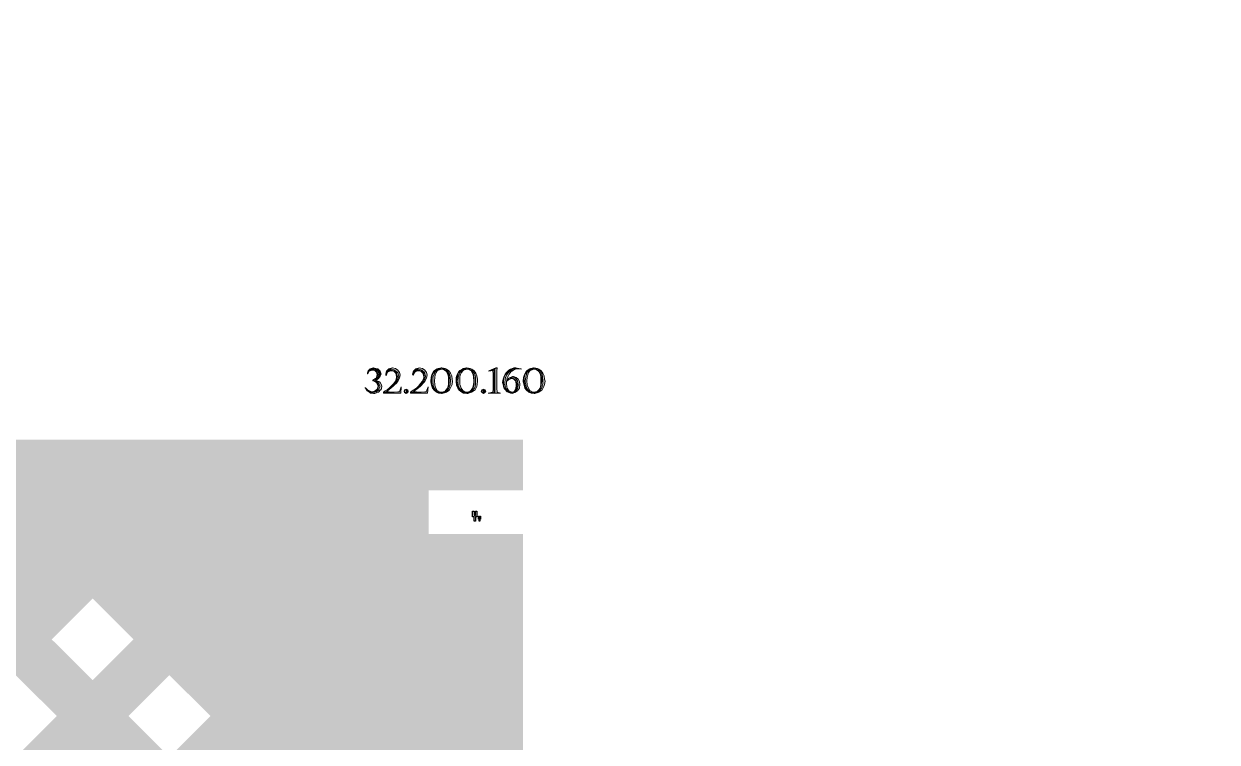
# Model space of a CAD drawing. Header units: inches. Extents: x -55000 to 163233, y -55008 to 54992.
# Drawn here: x 14372 to 17667, y -2886 to -901 of the extents above; entities that cross this region are included whole.
import ezdxf

# ---------------------------------------------------------------- set-up
doc = ezdxf.new("R2010")
doc.units = ezdxf.units.IN
doc.header["$MEASUREMENT"] = 0
doc.linetypes.add('ACAD_ISO07W100', pattern=[3, 0, -3])
doc.layers.get('0').update_dxf_attribs({"color": 20, "linetype": 'ACAD_ISO07W100'})
doc.layers.add('L10D0 Abs', color=4, linetype='Continuous')

# ---------------------------------------------------------------- blocks, each defined once
blk = doc.blocks.new('TUNE')
at = {"layer": 'L10D0 Abs'}
for points in [[(-10, 0), (-10, 12), (-14, 12), (-14, 28), (-10, 28), (-10, 16), (-6, 16), (-6, 28), (-2, 28), (-2, 12), (-6, 12), (-6, 0)], [(4, 0), (4, 6), (2, 6), (2, 14), (4, 14), (4, 8), (6, 8), (6, 14), (8, 14), (8, 6), (6, 6), (6, 0)]]:
    blk.add_lwpolyline(points, close=True, dxfattribs=at)

msp = doc.modelspace()

# ---------------------------------------------------------------- hatches: boundary and pattern name
at = {"layer": 'L10D0 Abs', "transparency": 33554483}
h = msp.add_hatch(color=256, dxfattribs=at)
h.dxf.hatch_style = 1
h.paths.add_polyline_path([(15328.72714, -1853.92962), (15323.05321, -1859.60355), (15320.78364, -1865.27748), (15320.78364, -1867.54705), (15321.91842, -1867.54705), (15325.32278, -1860.73834), (15324.188, -1860.73834), (15324.188, -1859.60355), (15329.86192, -1856.19919), (15336.67064, -1853.92962)])
h = msp.add_hatch(color=256, dxfattribs=at)
h.dxf.hatch_style = 1
h.paths.add_polyline_path([(15332.1315, -1856.19919), (15324.188, -1860.73834), (15325.32278, -1860.73834), (15330.99671, -1858.46877), (15336.67064, -1857.33398)], flags=17)
h = msp.add_hatch(color=256, dxfattribs=at)
h.dxf.hatch_style = 1
h.paths.add_polyline_path([(15336.67064, -1856.19919), (15332.1315, -1856.19919), (15336.67064, -1857.33398), (15341.20978, -1858.46877), (15345.74892, -1863.00791), (15348.0185, -1869.81662), (15348.0185, -1870.95141), (15344.61414, -1880.02969), (15343.47935, -1881.16448), (15335.53585, -1885.70362), (15341.20978, -1886.83841), (15348.0185, -1889.10798), (15352.55764, -1894.78191), (15354.82721, -1901.59062), (15354.82721, -1902.72541), (15352.55764, -1910.66891), (15352.55764, -1911.80369), (15345.74892, -1917.47762), (15336.67064, -1919.74719), (15327.59235, -1919.74719), (15328.72714, -1920.88198), (15337.80542, -1922.01677), (15341.20978, -1922.01677), (15350.28807, -1918.61241), (15351.42285, -1918.61241), (15357.09678, -1911.80369), (15358.23157, -1911.80369), (15360.50114, -1902.72541), (15359.36635, -1898.18627), (15355.962, -1891.37755), (15352.55764, -1889.10798), (15343.47935, -1885.70362), (15344.61414, -1885.70362), (15341.20978, -1884.56884), (15348.0185, -1877.76012), (15349.15328, -1869.81662), (15348.0185, -1861.87312), (15342.34457, -1857.33398)])
h = msp.add_hatch(color=256, dxfattribs=at)
h.dxf.hatch_style = 1
h.paths.add_polyline_path([(15337.80542, -1851.66005), (15336.67064, -1851.66005), (15328.72714, -1853.92962), (15336.67064, -1853.92962), (15344.61414, -1856.19919), (15351.42285, -1861.87312), (15352.55764, -1869.81662), (15352.55764, -1870.95141), (15350.28807, -1878.89491), (15349.15328, -1880.02969), (15341.20978, -1884.56884), (15344.61414, -1885.70362), (15351.42285, -1881.16448), (15355.962, -1874.35577), (15358.23157, -1868.68184), (15355.962, -1860.73834), (15349.15328, -1853.92962), (15346.88371, -1853.92962)])
h = msp.add_hatch(color=256, dxfattribs=at)
h.dxf.hatch_style = 1
h.paths.add_polyline_path([(15386.60121, -1857.33398), (15386.60121, -1859.60355), (15393.40992, -1860.73834), (15399.08385, -1866.41227), (15401.35342, -1875.49055), (15401.35342, -1878.89491), (15397.94907, -1887.97319), (15393.40992, -1894.78191), (15386.60121, -1901.59062), (15380.92728, -1907.26455), (15375.25335, -1911.80369), (15369.57942, -1915.20805), (15365.04028, -1918.61241), (15394.54471, -1918.61241), (15386.60121, -1918.61241), (15380.92728, -1917.47762), (15376.38814, -1917.47762), (15372.98378, -1916.34284), (15379.79249, -1911.80369), (15380.92728, -1908.39934), (15386.60121, -1902.72541), (15393.40992, -1895.91669), (15395.67949, -1892.51234), (15400.21864, -1884.56884), (15401.35342, -1883.43405), (15403.62299, -1875.49055), (15401.35342, -1866.41227), (15394.54471, -1859.60355)])
h = msp.add_hatch(color=256, dxfattribs=at)
h.dxf.hatch_style = 1
h.paths.add_polyline_path([(15379.79249, -1853.92962), (15374.11857, -1859.60355), (15372.98378, -1859.60355), (15371.84899, -1868.68184), (15372.98378, -1865.27748), (15374.11857, -1864.14269), (15379.79249, -1857.33398), (15387.73599, -1855.06441)])
h = msp.add_hatch(color=256, dxfattribs=at)
h.dxf.hatch_style = 1
h.paths.add_polyline_path([(15386.60121, -1857.33398), (15378.65771, -1859.60355), (15374.11857, -1865.27748), (15372.98378, -1865.27748), (15371.84899, -1868.68184), (15371.84899, -1870.95141), (15371.84899, -1872.08619), (15372.98378, -1870.95141), (15376.38814, -1863.00791), (15378.65771, -1861.87312), (15386.60121, -1859.60355)], flags=17)
h = msp.add_hatch(color=256, dxfattribs=at)
h.dxf.hatch_style = 1
h.paths.add_polyline_path([(15390.00557, -1851.66005), (15388.87078, -1851.66005), (15379.79249, -1853.92962), (15387.73599, -1855.06441), (15396.81428, -1857.33398), (15396.81428, -1858.46877), (15403.62299, -1864.14269), (15404.75778, -1865.27748), (15407.02735, -1874.35577), (15404.75778, -1882.29927), (15400.21864, -1890.24277), (15399.08385, -1891.37755), (15392.27514, -1898.18627), (15388.87078, -1902.72541), (15380.92728, -1908.39934), (15379.79249, -1911.80369), (15386.60121, -1906.12977), (15391.14035, -1902.72541), (15396.81428, -1897.05148), (15399.08385, -1895.91669), (15404.75778, -1889.10798), (15404.75778, -1887.97319), (15409.29692, -1880.02969), (15411.56649, -1870.95141), (15409.29692, -1864.14269), (15404.75778, -1857.33398), (15397.94907, -1852.79484)])
h = msp.add_hatch(color=256, dxfattribs=at)
h.dxf.hatch_style = 1
h.paths.add_polyline_path([(15461.49706, -1857.33398), (15461.49706, -1859.60355), (15468.30578, -1860.73834), (15473.97971, -1866.41227), (15476.24928, -1875.49055), (15476.24928, -1878.89491), (15472.84492, -1887.97319), (15467.17099, -1894.78191), (15461.49706, -1901.59062), (15455.82314, -1907.26455), (15449.01442, -1911.80369), (15444.47528, -1915.20805), (15439.93614, -1918.61241), (15469.44056, -1918.61241), (15461.49706, -1918.61241), (15455.82314, -1917.47762), (15451.28399, -1917.47762), (15447.87964, -1916.34284), (15454.68835, -1911.80369), (15455.82314, -1908.39934), (15461.49706, -1902.72541), (15468.30578, -1895.91669), (15470.57535, -1892.51234), (15475.11449, -1884.56884), (15476.24928, -1883.43405), (15477.38406, -1875.49055), (15476.24928, -1866.41227), (15469.44056, -1859.60355)])
h = msp.add_hatch(color=256, dxfattribs=at)
h.dxf.hatch_style = 1
h.paths.add_polyline_path([(15454.68835, -1853.92962), (15449.01442, -1859.60355), (15447.87964, -1859.60355), (15445.61007, -1868.68184), (15447.87964, -1865.27748), (15449.01442, -1864.14269), (15454.68835, -1857.33398), (15462.63185, -1855.06441)])
h = msp.add_hatch(color=256, dxfattribs=at)
h.dxf.hatch_style = 1
h.paths.add_polyline_path([(15461.49706, -1857.33398), (15453.55356, -1859.60355), (15449.01442, -1865.27748), (15447.87964, -1865.27748), (15445.61007, -1868.68184), (15446.74485, -1870.95141), (15446.74485, -1872.08619), (15446.74485, -1870.95141), (15451.28399, -1863.00791), (15453.55356, -1861.87312), (15461.49706, -1859.60355)], flags=17)
h = msp.add_hatch(color=256, dxfattribs=at)
h.dxf.hatch_style = 1
h.paths.add_polyline_path([(15463.76664, -1851.66005), (15454.68835, -1853.92962), (15462.63185, -1855.06441), (15470.57535, -1857.33398), (15471.71014, -1858.46877), (15478.51885, -1864.14269), (15478.51885, -1865.27748), (15480.78842, -1874.35577), (15479.65364, -1882.29927), (15475.11449, -1890.24277), (15473.97971, -1891.37755), (15467.17099, -1898.18627), (15463.76664, -1902.72541), (15455.82314, -1908.39934), (15454.68835, -1911.80369), (15461.49706, -1906.12977), (15466.03621, -1902.72541), (15471.71014, -1897.05148), (15472.84492, -1895.91669), (15479.65364, -1889.10798), (15479.65364, -1887.97319), (15484.19278, -1880.02969), (15485.32756, -1870.95141), (15484.19278, -1864.14269), (15479.65364, -1857.33398), (15472.84492, -1852.79484)])
h = msp.add_hatch(color=256, dxfattribs=at)
h.dxf.hatch_style = 1
h.paths.add_polyline_path([(15525.04506, -1851.66005), (15515.96678, -1852.79484), (15513.69721, -1853.92962), (15505.75371, -1858.46877), (15503.48414, -1861.87312), (15498.94499, -1869.81662), (15496.67542, -1877.76012), (15495.54064, -1887.97319), (15495.54064, -1890.24277), (15497.81021, -1899.32105), (15500.07978, -1907.26455), (15504.61892, -1912.93848), (15511.42764, -1918.61241), (15517.10156, -1920.88198), (15525.04506, -1922.01677), (15527.31464, -1922.01677), (15522.77549, -1920.88198), (15518.23635, -1919.74719), (15510.29285, -1916.34284), (15505.75371, -1911.80369), (15501.21456, -1903.86019), (15498.94499, -1897.05148), (15497.81021, -1887.97319), (15497.81021, -1878.89491), (15500.07978, -1869.81662), (15502.34935, -1866.41227), (15506.88849, -1859.60355), (15508.02328, -1859.60355), (15515.96678, -1855.06441), (15522.77549, -1852.79484)])
h = msp.add_hatch(color=256, dxfattribs=at)
h.dxf.hatch_style = 1
h.paths.add_polyline_path([(15526.17985, -1851.66005), (15525.04506, -1851.66005), (15522.77549, -1852.79484), (15522.77549, -1853.92962), (15513.69721, -1857.33398), (15506.88849, -1863.00791), (15504.61892, -1868.68184), (15501.21456, -1876.62534), (15501.21456, -1886.83841), (15501.21456, -1890.24277), (15502.34935, -1899.32105), (15502.34935, -1900.45584), (15505.75371, -1908.39934), (15506.88849, -1909.53412), (15512.56242, -1916.34284), (15514.83199, -1917.47762), (15522.77549, -1919.74719), (15522.77549, -1920.88198), (15527.31464, -1920.88198), (15527.31464, -1919.74719), (15530.71899, -1918.61241), (15525.04506, -1918.61241), (15521.64071, -1918.61241), (15513.69721, -1914.07327), (15509.15806, -1907.26455), (15506.88849, -1899.32105), (15506.88849, -1897.05148), (15505.75371, -1887.97319), (15505.75371, -1886.83841), (15506.88849, -1877.76012), (15508.02328, -1870.95141), (15510.29285, -1864.14269), (15513.69721, -1859.60355), (15517.10156, -1857.33398), (15525.04506, -1855.06441), (15527.31464, -1853.92962), (15527.31464, -1852.79484), (15535.25814, -1852.79484)])
h = msp.add_hatch(color=256, dxfattribs=at)
h.dxf.hatch_style = 1
h.paths.add_polyline_path([(15535.25814, -1852.79484), (15527.31464, -1852.79484), (15530.71899, -1853.92962), (15538.66249, -1857.33398), (15542.06685, -1859.60355), (15546.60599, -1867.54705), (15547.74078, -1868.68184), (15548.87556, -1876.62534), (15550.01035, -1886.83841), (15548.87556, -1895.91669), (15548.87556, -1897.05148), (15546.60599, -1906.12977), (15545.47121, -1908.39934), (15539.79728, -1915.20805), (15536.39292, -1917.47762), (15527.31464, -1920.88198), (15522.77549, -1920.88198), (15527.31464, -1922.01677), (15536.39292, -1919.74719), (15538.66249, -1918.61241), (15545.47121, -1914.07327), (15547.74078, -1911.80369), (15552.27992, -1902.72541), (15554.54949, -1897.05148), (15555.68428, -1887.97319), (15554.54949, -1882.29927), (15553.41471, -1873.22098), (15550.01035, -1866.41227), (15545.47121, -1859.60355), (15538.66249, -1855.06441)])
h = msp.add_hatch(color=256, dxfattribs=at)
h.dxf.hatch_style = 1
h.paths.add_polyline_path([(15527.31464, -1853.92962), (15525.04506, -1855.06441), (15529.58421, -1855.06441), (15536.39292, -1859.60355), (15538.66249, -1861.87312), (15543.20163, -1869.81662), (15544.33642, -1876.62534), (15544.33642, -1886.83841), (15544.33642, -1889.10798), (15544.33642, -1898.18627), (15542.06685, -1907.26455), (15537.52771, -1912.93848), (15534.12335, -1916.34284), (15525.04506, -1918.61241), (15530.71899, -1918.61241), (15538.66249, -1914.07327), (15539.79728, -1911.80369), (15544.33642, -1903.86019), (15545.47121, -1897.05148), (15546.60599, -1887.97319), (15546.60599, -1881.16448), (15545.47121, -1872.08619), (15544.33642, -1868.68184), (15539.79728, -1860.73834), (15536.39292, -1857.33398)], flags=17)
h = msp.add_hatch(color=256, dxfattribs=at)
h.dxf.hatch_style = 1
h.paths.add_polyline_path([(15594.26699, -1851.66005), (15585.18871, -1852.79484), (15584.05392, -1853.92962), (15576.11042, -1858.46877), (15572.70606, -1861.87312), (15568.16692, -1869.81662), (15565.89735, -1877.76012), (15565.89735, -1887.97319), (15565.89735, -1890.24277), (15567.03213, -1899.32105), (15570.43649, -1907.26455), (15573.84085, -1912.93848), (15581.78435, -1918.61241), (15586.32349, -1920.88198), (15595.40178, -1922.01677), (15597.67135, -1922.01677), (15593.13221, -1920.88198), (15587.45828, -1919.74719), (15579.51478, -1916.34284), (15574.97563, -1911.80369), (15570.43649, -1903.86019), (15568.16692, -1897.05148), (15567.03213, -1887.97319), (15568.16692, -1878.89491), (15570.43649, -1869.81662), (15571.57128, -1866.41227), (15577.24521, -1859.60355), (15585.18871, -1855.06441), (15593.13221, -1852.79484)])
h = msp.add_hatch(color=256, dxfattribs=at)
h.dxf.hatch_style = 1
h.paths.add_polyline_path([(15595.40178, -1851.66005), (15594.26699, -1851.66005), (15593.13221, -1852.79484), (15593.13221, -1853.92962), (15591.99742, -1853.92962), (15584.05392, -1857.33398), (15577.24521, -1863.00791), (15573.84085, -1868.68184), (15571.57128, -1876.62534), (15570.43649, -1886.83841), (15570.43649, -1890.24277), (15571.57128, -1899.32105), (15571.57128, -1900.45584), (15574.97563, -1908.39934), (15576.11042, -1909.53412), (15582.91913, -1916.34284), (15584.05392, -1917.47762), (15593.13221, -1919.74719), (15593.13221, -1920.88198), (15597.67135, -1920.88198), (15597.67135, -1919.74719), (15599.94092, -1918.61241), (15595.40178, -1918.61241), (15590.86263, -1918.61241), (15584.05392, -1914.07327), (15579.51478, -1907.26455), (15577.24521, -1899.32105), (15576.11042, -1897.05148), (15576.11042, -1887.97319), (15576.11042, -1886.83841), (15576.11042, -1877.76012), (15577.24521, -1870.95141), (15580.64956, -1864.14269), (15584.05392, -1859.60355), (15586.32349, -1857.33398), (15595.40178, -1855.06441), (15597.67135, -1853.92962), (15597.67135, -1852.79484), (15604.48006, -1852.79484)])
h = msp.add_hatch(color=256, dxfattribs=at)
h.dxf.hatch_style = 1
h.paths.add_polyline_path([(15604.48006, -1852.79484), (15597.67135, -1852.79484), (15599.94092, -1853.92962), (15609.01921, -1857.33398), (15611.28878, -1859.60355), (15616.96271, -1867.54705), (15616.96271, -1868.68184), (15619.23228, -1876.62534), (15619.23228, -1886.83841), (15619.23228, -1895.91669), (15619.23228, -1897.05148), (15616.96271, -1906.12977), (15615.82792, -1908.39934), (15610.15399, -1915.20805), (15606.74963, -1917.47762), (15597.67135, -1920.88198), (15593.13221, -1920.88198), (15597.67135, -1922.01677), (15605.61485, -1919.74719), (15607.88442, -1918.61241), (15615.82792, -1914.07327), (15618.09749, -1911.80369), (15622.63663, -1902.72541), (15623.77142, -1897.05148), (15624.9062, -1887.97319), (15624.9062, -1882.29927), (15622.63663, -1873.22098), (15620.36706, -1866.41227), (15615.82792, -1859.60355), (15609.01921, -1855.06441)])
h = msp.add_hatch(color=256, dxfattribs=at)
h.dxf.hatch_style = 1
h.paths.add_polyline_path([(15597.67135, -1853.92962), (15595.40178, -1855.06441), (15598.80613, -1855.06441), (15606.74963, -1859.60355), (15607.88442, -1861.87312), (15612.42356, -1869.81662), (15613.55835, -1876.62534), (15614.69313, -1886.83841), (15614.69313, -1889.10798), (15613.55835, -1898.18627), (15611.28878, -1907.26455), (15606.74963, -1912.93848), (15603.34528, -1916.34284), (15595.40178, -1918.61241), (15599.94092, -1918.61241), (15607.88442, -1914.07327), (15610.15399, -1911.80369), (15613.55835, -1903.86019), (15615.82792, -1897.05148), (15615.82792, -1887.97319), (15615.82792, -1881.16448), (15614.69313, -1872.08619), (15613.55835, -1868.68184), (15609.01921, -1860.73834), (15605.61485, -1857.33398)], flags=17)
h = msp.add_hatch(color=256, dxfattribs=at)
h.dxf.hatch_style = 1
h.paths.add_polyline_path([(15679.37592, -1851.66005), (15672.5672, -1853.92962), (15672.5672, -1919.74719), (15670.29763, -1919.74719), (15654.41063, -1920.88198), (15688.4542, -1920.88198), (15679.37592, -1918.61241), (15679.37592, -1917.47762), (15678.24113, -1908.39934), (15678.24113, -1899.32105), (15678.24113, -1885.70362), (15678.24113, -1883.43405), (15678.24113, -1874.35577), (15678.24113, -1865.27748), (15678.24113, -1859.60355)])
h = msp.add_hatch(color=256, dxfattribs=at)
h.dxf.hatch_style = 1
h.paths.add_polyline_path([(15670.29763, -1856.19919), (15666.89328, -1858.46877), (15668.02806, -1868.68184), (15668.02806, -1877.76012), (15668.02806, -1889.10798), (15668.02806, -1893.64712), (15668.02806, -1903.86019), (15668.02806, -1910.66891), (15666.89328, -1918.61241), (15654.41063, -1920.88198), (15670.29763, -1919.74719)], flags=17)
h = msp.add_hatch(color=256, dxfattribs=at)
h.dxf.hatch_style = 1
h.paths.add_polyline_path([(15679.37592, -1851.66005), (15674.83678, -1851.66005), (15655.54542, -1859.60355), (15655.54542, -1860.73834), (15666.89328, -1858.46877), (15670.29763, -1856.19919), (15672.5672, -1853.92962)], flags=17)
h = msp.add_hatch(color=256, dxfattribs=at)
h.dxf.hatch_style = 1
h.paths.add_polyline_path([(15723.63256, -1875.49055), (15721.36299, -1875.49055), (15713.41949, -1878.89491), (15711.14992, -1880.02969), (15705.47599, -1886.83841), (15704.3412, -1889.10798), (15711.14992, -1883.43405), (15719.09342, -1881.16448), (15714.55427, -1881.16448), (15714.55427, -1880.02969), (15717.95863, -1878.89491), (15721.36299, -1878.89491), (15731.57606, -1877.76012)], flags=16)
h.paths.add_polyline_path([(15719.09342, -1880.02969), (15714.55427, -1881.16448), (15719.09342, -1881.16448), (15724.76735, -1882.29927), (15730.44127, -1887.97319), (15730.44127, -1889.10798), (15731.57606, -1898.18627), (15731.57606, -1900.45584), (15730.44127, -1908.39934), (15725.90213, -1916.34284), (15719.09342, -1918.61241), (15721.36299, -1918.61241), (15727.03692, -1916.34284), (15731.57606, -1909.53412), (15732.71085, -1907.26455), (15733.84563, -1898.18627), (15733.84563, -1897.05148), (15731.57606, -1887.97319), (15727.03692, -1882.29927)], flags=16)
h.paths.add_polyline_path([(15730.44127, -1851.66005), (15724.76735, -1851.66005), (15715.68906, -1855.06441), (15711.14992, -1857.33398), (15704.3412, -1864.14269), (15700.93685, -1868.68184), (15697.53249, -1876.62534), (15695.26292, -1882.29927), (15694.12813, -1891.37755), (15695.26292, -1897.05148), (15697.53249, -1906.12977), (15699.80206, -1910.66891), (15706.61078, -1917.47762), (15711.14992, -1919.74719), (15720.2282, -1922.01677), (15716.82385, -1920.88198), (15714.55427, -1919.74719), (15706.61078, -1916.34284), (15703.20642, -1912.93848), (15698.66728, -1904.99498), (15697.53249, -1900.45584), (15696.3977, -1891.37755), (15696.3977, -1885.70362), (15698.66728, -1876.62534), (15700.93685, -1870.95141), (15706.61078, -1864.14269), (15710.01513, -1860.73834), (15717.95863, -1856.19919), (15722.49777, -1853.92962), (15731.57606, -1852.79484), (15738.38477, -1852.79484)])
h = msp.add_hatch(color=256, dxfattribs=at)
h.dxf.hatch_style = 1
h.paths.add_polyline_path([(15723.63256, -1875.49055), (15721.36299, -1875.49055), (15713.41949, -1878.89491), (15711.14992, -1880.02969), (15705.47599, -1886.83841), (15704.3412, -1889.10798), (15711.14992, -1883.43405), (15719.09342, -1881.16448), (15714.55427, -1881.16448), (15714.55427, -1880.02969), (15717.95863, -1878.89491), (15721.36299, -1878.89491), (15731.57606, -1877.76012)], flags=16)
h.paths.add_polyline_path([(15728.1717, -1853.92962), (15719.09342, -1857.33398), (15715.68906, -1859.60355), (15708.88035, -1865.27748), (15705.47599, -1869.81662), (15702.07163, -1877.76012), (15700.93685, -1883.43405), (15699.80206, -1892.51234), (15699.80206, -1897.05148), (15702.07163, -1904.99498), (15703.20642, -1908.39934), (15707.74556, -1915.20805), (15708.88035, -1916.34284), (15716.82385, -1919.74719), (15721.36299, -1919.74719), (15721.36299, -1918.61241), (15719.09342, -1918.61241), (15712.2847, -1915.20805), (15711.14992, -1915.20805), (15706.61078, -1907.26455), (15705.47599, -1903.86019), (15704.3412, -1894.78191), (15704.3412, -1889.10798), (15705.47599, -1886.83841), (15706.61078, -1880.02969), (15710.01513, -1872.08619), (15712.2847, -1868.68184), (15717.95863, -1861.87312), (15719.09342, -1860.73834), (15727.03692, -1856.19919), (15729.30649, -1855.06441), (15737.24999, -1853.92962)], flags=17)
h.paths.add_polyline_path([(15719.09342, -1880.02969), (15714.55427, -1881.16448), (15719.09342, -1881.16448), (15724.76735, -1882.29927), (15730.44127, -1887.97319), (15730.44127, -1889.10798), (15731.57606, -1898.18627), (15731.57606, -1900.45584), (15730.44127, -1908.39934), (15725.90213, -1916.34284), (15719.09342, -1918.61241), (15721.36299, -1918.61241), (15727.03692, -1916.34284), (15731.57606, -1909.53412), (15732.71085, -1907.26455), (15733.84563, -1898.18627), (15733.84563, -1897.05148), (15731.57606, -1887.97319), (15727.03692, -1882.29927)], flags=16)
h = msp.add_hatch(color=256, dxfattribs=at)
h.dxf.hatch_style = 1
h.paths.add_polyline_path([(15723.63256, -1875.49055), (15721.36299, -1875.49055), (15713.41949, -1878.89491), (15711.14992, -1880.02969), (15705.47599, -1886.83841), (15704.3412, -1889.10798), (15711.14992, -1883.43405), (15719.09342, -1881.16448), (15714.55427, -1881.16448), (15714.55427, -1880.02969), (15717.95863, -1878.89491), (15721.36299, -1878.89491), (15731.57606, -1877.76012)], flags=16)
h.paths.add_polyline_path([(15719.09342, -1880.02969), (15714.55427, -1881.16448), (15719.09342, -1881.16448), (15724.76735, -1882.29927), (15730.44127, -1887.97319), (15730.44127, -1889.10798), (15731.57606, -1898.18627), (15731.57606, -1900.45584), (15730.44127, -1908.39934), (15725.90213, -1916.34284), (15719.09342, -1918.61241), (15721.36299, -1918.61241), (15727.03692, -1916.34284), (15731.57606, -1909.53412), (15732.71085, -1907.26455), (15733.84563, -1898.18627), (15733.84563, -1897.05148), (15731.57606, -1887.97319), (15727.03692, -1882.29927)], flags=16)
h.paths.add_polyline_path([(15731.57606, -1877.76012), (15721.36299, -1878.89491), (15729.30649, -1880.02969), (15734.98042, -1886.83841), (15734.98042, -1889.10798), (15737.24999, -1898.18627), (15737.24999, -1899.32105), (15734.98042, -1908.39934), (15729.30649, -1916.34284), (15721.36299, -1919.74719), (15716.82385, -1919.74719), (15716.82385, -1920.88198), (15720.2282, -1922.01677), (15728.1717, -1919.74719), (15734.98042, -1915.20805), (15740.65435, -1907.26455), (15740.65435, -1906.12977), (15741.78913, -1897.05148), (15740.65435, -1889.10798), (15737.24999, -1882.29927)])
h = msp.add_hatch(color=256, dxfattribs=at)
h.dxf.hatch_style = 1
h.paths.add_polyline_path([(15738.38477, -1852.79484), (15731.57606, -1852.79484), (15728.1717, -1853.92962), (15737.24999, -1853.92962), (15745.19349, -1855.06441), (15745.19349, -1853.92962)])
h = msp.add_hatch(color=256, dxfattribs=at)
h.dxf.hatch_style = 1
h.paths.add_polyline_path([(15780.37185, -1851.66005), (15771.29356, -1852.79484), (15769.02399, -1853.92962), (15762.21527, -1858.46877), (15758.81092, -1861.87312), (15754.27177, -1869.81662), (15752.0022, -1877.76012), (15750.86742, -1887.97319), (15750.86742, -1890.24277), (15753.13699, -1899.32105), (15755.40656, -1907.26455), (15759.9457, -1912.93848), (15766.75442, -1918.61241), (15772.42835, -1920.88198), (15781.50663, -1922.01677), (15782.64142, -1922.01677), (15778.10227, -1920.88198), (15773.56313, -1919.74719), (15765.61963, -1916.34284), (15761.08049, -1911.80369), (15756.54135, -1903.86019), (15754.27177, -1897.05148), (15753.13699, -1887.97319), (15753.13699, -1878.89491), (15755.40656, -1869.81662), (15757.67613, -1866.41227), (15763.35006, -1859.60355), (15771.29356, -1855.06441), (15778.10227, -1852.79484)])
h = msp.add_hatch(color=256, dxfattribs=at)
h.dxf.hatch_style = 1
h.paths.add_polyline_path([(15781.50663, -1851.66005), (15780.37185, -1851.66005), (15778.10227, -1852.79484), (15778.10227, -1853.92962), (15769.02399, -1857.33398), (15762.21527, -1863.00791), (15759.9457, -1868.68184), (15757.67613, -1876.62534), (15756.54135, -1886.83841), (15756.54135, -1890.24277), (15757.67613, -1899.32105), (15757.67613, -1900.45584), (15761.08049, -1908.39934), (15762.21527, -1909.53412), (15767.8892, -1916.34284), (15770.15877, -1917.47762), (15778.10227, -1919.74719), (15778.10227, -1920.88198), (15782.64142, -1920.88198), (15783.7762, -1919.74719), (15786.04577, -1918.61241), (15780.37185, -1918.61241), (15776.96749, -1918.61241), (15769.02399, -1914.07327), (15765.61963, -1907.26455), (15762.21527, -1899.32105), (15762.21527, -1897.05148), (15761.08049, -1887.97319), (15761.08049, -1886.83841), (15762.21527, -1877.76012), (15763.35006, -1870.95141), (15765.61963, -1864.14269), (15769.02399, -1859.60355), (15772.42835, -1857.33398), (15780.37185, -1855.06441), (15782.64142, -1853.92962), (15782.64142, -1852.79484), (15790.58492, -1852.79484)])
h = msp.add_hatch(color=256, dxfattribs=at)
h.dxf.hatch_style = 1
h.paths.add_polyline_path([(15790.58492, -1852.79484), (15782.64142, -1852.79484), (15786.04577, -1853.92962), (15793.98927, -1857.33398), (15797.39363, -1859.60355), (15801.93277, -1867.54705), (15803.06756, -1868.68184), (15804.20234, -1876.62534), (15805.33713, -1886.83841), (15805.33713, -1895.91669), (15804.20234, -1897.05148), (15801.93277, -1906.12977), (15800.79799, -1908.39934), (15795.12406, -1915.20805), (15791.7197, -1917.47762), (15782.64142, -1920.88198), (15778.10227, -1920.88198), (15782.64142, -1922.01677), (15791.7197, -1919.74719), (15793.98927, -1918.61241), (15800.79799, -1914.07327), (15803.06756, -1911.80369), (15807.6067, -1902.72541), (15809.87627, -1897.05148), (15811.01106, -1887.97319), (15809.87627, -1882.29927), (15808.74149, -1873.22098), (15805.33713, -1866.41227), (15800.79799, -1859.60355), (15793.98927, -1855.06441)])
h = msp.add_hatch(color=256, dxfattribs=at)
h.dxf.hatch_style = 1
h.paths.add_polyline_path([(15782.64142, -1853.92962), (15780.37185, -1855.06441), (15784.91099, -1855.06441), (15791.7197, -1859.60355), (15793.98927, -1861.87312), (15798.52842, -1869.81662), (15799.6632, -1876.62534), (15799.6632, -1886.83841), (15799.6632, -1889.10798), (15799.6632, -1898.18627), (15797.39363, -1907.26455), (15792.85449, -1912.93848), (15789.45013, -1916.34284), (15780.37185, -1918.61241), (15786.04577, -1918.61241), (15793.98927, -1914.07327), (15795.12406, -1911.80369), (15799.6632, -1903.86019), (15800.79799, -1897.05148), (15801.93277, -1887.97319), (15801.93277, -1881.16448), (15800.79799, -1872.08619), (15799.6632, -1868.68184), (15795.12406, -1860.73834), (15791.7197, -1857.33398)], flags=17)
h = msp.add_hatch(color=256, dxfattribs=at)
h.dxf.hatch_style = 1
h.paths.add_polyline_path([(15315.10971, -1906.12977), (15313.97492, -1906.12977), (15315.10971, -1907.26455), (15319.64885, -1915.20805), (15320.78364, -1915.20805), (15325.32278, -1916.34284), (15327.59235, -1917.47762), (15334.40107, -1917.47762), (15332.1315, -1917.47762), (15324.188, -1914.07327), (15320.78364, -1911.80369)])
h = msp.add_hatch(color=256, dxfattribs=at)
h.dxf.hatch_style = 1
h.paths.add_polyline_path([(15335.53585, -1885.70362), (15335.53585, -1886.83841), (15340.075, -1887.97319), (15346.88371, -1892.51234), (15346.88371, -1893.64712), (15350.28807, -1901.59062), (15348.0185, -1910.66891), (15342.34457, -1915.20805), (15334.40107, -1917.47762), (15327.59235, -1917.47762), (15330.99671, -1918.61241), (15335.53585, -1918.61241), (15344.61414, -1916.34284), (15349.15328, -1909.53412), (15351.42285, -1901.59062), (15350.28807, -1895.91669), (15346.88371, -1890.24277), (15341.20978, -1886.83841)], flags=17)
h = msp.add_hatch(color=256, dxfattribs=at)
h.dxf.hatch_style = 1
h.paths.add_polyline_path([(15413.83607, -1903.86019), (15409.29692, -1917.47762), (15404.75778, -1917.47762), (15394.54471, -1918.61241), (15365.04028, -1918.61241), (15365.04028, -1920.88198), (15412.70128, -1920.88198)])
h = msp.add_hatch(color=256, dxfattribs=at)
h.dxf.hatch_style = 1
h.paths.add_polyline_path([(15427.45349, -1910.66891), (15422.91435, -1911.80369), (15421.77957, -1916.34284), (15422.91435, -1919.74719), (15427.45349, -1922.01677), (15427.45349, -1919.74719), (15424.04914, -1918.61241), (15422.91435, -1916.34284), (15424.04914, -1912.93848), (15427.45349, -1911.80369)])
h = msp.add_hatch(color=256, dxfattribs=at)
h.dxf.hatch_style = 1
h.paths.add_polyline_path([(15427.45349, -1910.66891), (15427.45349, -1911.80369), (15427.45349, -1919.74719), (15427.45349, -1922.01677), (15431.99264, -1919.74719), (15433.12742, -1916.34284), (15431.99264, -1911.80369)])
h = msp.add_hatch(color=256, dxfattribs=at)
h.dxf.hatch_style = 1
h.paths.add_polyline_path([(15488.73192, -1903.86019), (15483.05799, -1917.47762), (15479.65364, -1917.47762), (15469.44056, -1918.61241), (15439.93614, -1918.61241), (15439.93614, -1920.88198), (15486.46235, -1920.88198)])
h = msp.add_hatch(color=256, dxfattribs=at)
h.dxf.hatch_style = 1
h.paths.add_polyline_path([(15640.7932, -1910.66891), (15637.38885, -1911.80369), (15635.11928, -1916.34284), (15637.38885, -1919.74719), (15640.7932, -1922.01677), (15640.7932, -1919.74719), (15638.52363, -1918.61241), (15637.38885, -1916.34284), (15638.52363, -1912.93848), (15640.7932, -1911.80369)])
h = msp.add_hatch(color=256, dxfattribs=at)
h.dxf.hatch_style = 1
h.paths.add_polyline_path([(15640.7932, -1910.66891), (15640.7932, -1911.80369), (15640.7932, -1919.74719), (15640.7932, -1922.01677), (15645.33235, -1919.74719), (15647.60192, -1916.34284), (15645.33235, -1911.80369)])
h = msp.add_hatch(color=256, dxfattribs=at)
h.dxf.hatch_style = 1
h.paths.add_polyline_path([(15320.78364, -1915.20805), (15327.59235, -1919.74719), (15336.67064, -1919.74719), (15330.99671, -1918.61241), (15325.32278, -1916.34284)])
h = msp.add_hatch(color=256, dxfattribs=at)
h.dxf.hatch_style = 1
h.paths.add_polyline_path([(12950, -2240), (13210, -2240), (13210, -2310), (12950, -2310), (12950, -4590), (13210, -4590), (13210, -4710), (12950, -4710), (12950, -4850), (15750, -4850), (15750, -4660), (15490, -4660), (15490, -4590), (15750, -4590), (15750, -2310), (15490, -2310), (15490, -2190), (15750, -2190), (15750, -2050), (12950, -2050)])
h.paths.add_polyline_path([(14675.27092, -2601.47349), (14562.13384, -2714.61058), (14448.99675, -2601.47349), (14562.13384, -2488.33641)], flags=16)
h.paths.add_polyline_path([(14251.00685, -2601.47349), (14137.86977, -2714.61058), (14024.73268, -2601.47349), (14137.86977, -2488.33641)], flags=16)
h.paths.add_polyline_path([(14038.87482, -2813.60553), (13925.73773, -2926.74261), (13812.60065, -2813.60553), (13925.73773, -2700.46844)], flags=16)
h.paths.add_polyline_path([(14463.13889, -2813.60553), (14350.0018, -2926.74261), (14236.86472, -2813.60553), (14350.0018, -2700.46844)], flags=16)
h.paths.add_polyline_path([(14463.13889, -3237.8696), (14350.0018, -3351.00668), (14236.86472, -3237.8696), (14350.0018, -3124.73251)], flags=16)
h.paths.add_polyline_path([(14675.27092, -4298.52977), (14562.13384, -4411.66685), (14448.99675, -4298.52977), (14562.13384, -4185.39268)], flags=16)
h.paths.add_polyline_path([(15311.66702, -3662.13366), (15198.52994, -3775.27075), (15085.39285, -3662.13366), (15198.52994, -3548.99658)], flags=16)
h.paths.add_polyline_path([(15099.53499, -3874.2657), (14986.39791, -3987.40278), (14873.26082, -3874.2657), (14986.39791, -3761.12861)], flags=16)
h.paths.add_polyline_path([(14887.40296, -4086.39773), (14774.26587, -4199.53482), (14661.12879, -4086.39773), (14774.26587, -3973.26065)], flags=16)
h.paths.add_polyline_path([(15311.66702, -3237.8696), (15198.52994, -3351.00668), (15085.39285, -3237.8696), (15198.52994, -3124.73251)], flags=16)
h.paths.add_polyline_path([(15099.53499, -3450.00163), (14986.39791, -3563.13872), (14873.26082, -3450.00163), (14986.39791, -3336.86455)], flags=16)
h.paths.add_polyline_path([(14887.40296, -3662.13366), (14774.26587, -3775.27075), (14661.12879, -3662.13366), (14774.26587, -3548.99658)], flags=16)
h.paths.add_polyline_path([(14675.27092, -3874.2657), (14562.13384, -3987.40278), (14448.99675, -3874.2657), (14562.13384, -3761.12861)], flags=16)
h.paths.add_polyline_path([(14463.13889, -4086.39773), (14350.0018, -4199.53482), (14236.86472, -4086.39773), (14350.0018, -3973.26065)], flags=16)
h.paths.add_polyline_path([(14251.00685, -4298.52977), (14137.86977, -4411.66685), (14024.73268, -4298.52977), (14137.86977, -4185.39268)], flags=16)
h.paths.add_polyline_path([(15099.53499, -3025.73756), (14986.39791, -3138.87465), (14873.26082, -3025.73756), (14986.39791, -2912.60048)], flags=16)
h.paths.add_polyline_path([(14887.40296, -3237.8696), (14774.26587, -3351.00668), (14661.12879, -3237.8696), (14774.26587, -3124.73251)], flags=16)
h.paths.add_polyline_path([(14675.27092, -3450.00163), (14562.13384, -3563.13872), (14448.99675, -3450.00163), (14562.13384, -3336.86455)], flags=16)
h.paths.add_polyline_path([(14463.13889, -3662.13366), (14350.0018, -3775.27075), (14236.86472, -3662.13366), (14350.0018, -3548.99658)], flags=16)
h.paths.add_polyline_path([(14251.00685, -3874.2657), (14137.86977, -3987.40278), (14024.73268, -3874.2657), (14137.86977, -3761.12861)], flags=16)
h.paths.add_polyline_path([(14038.87482, -4086.39773), (13925.73773, -4199.53482), (13812.60065, -4086.39773), (13925.73773, -3973.26065)], flags=16)
h.paths.add_polyline_path([(14887.40296, -2813.60553), (14774.26587, -2926.74261), (14661.12879, -2813.60553), (14774.26587, -2700.46844)], flags=16)
h.paths.add_polyline_path([(14675.27092, -3025.73756), (14562.13384, -3138.87465), (14448.99675, -3025.73756), (14562.13384, -2912.60048)], flags=16)
h.paths.add_polyline_path([(14251.00685, -3450.00163), (14137.86977, -3563.13872), (14024.73268, -3450.00163), (14137.86977, -3336.86455)], flags=16)
h.paths.add_polyline_path([(14038.87482, -3662.13366), (13925.73773, -3775.27075), (13812.60065, -3662.13366), (13925.73773, -3548.99658)], flags=16)
h.paths.add_polyline_path([(13826.74278, -3874.2657), (13713.6057, -3987.40278), (13600.46861, -3874.2657), (13713.6057, -3761.12861)], flags=16)
h.paths.add_polyline_path([(14251.00685, -3025.73756), (14137.86977, -3138.87465), (14024.73268, -3025.73756), (14137.86977, -2912.60048)], flags=16)
h.paths.add_polyline_path([(14038.87482, -3237.8696), (13925.73773, -3351.00668), (13812.60065, -3237.8696), (13925.73773, -3124.73251)], flags=16)
h.paths.add_polyline_path([(13826.74278, -3450.00163), (13713.6057, -3563.13872), (13600.46861, -3450.00163), (13713.6057, -3336.86455)], flags=16)
h.paths.add_polyline_path([(13614.61075, -3662.13366), (13501.47366, -3775.27075), (13388.33658, -3662.13366), (13501.47366, -3548.99658)], flags=16)
h.paths.add_polyline_path([(13826.74278, -3025.73756), (13713.6057, -3138.87465), (13600.46861, -3025.73756), (13713.6057, -2912.60048)], flags=16)
h.paths.add_polyline_path([(13614.61075, -3237.8696), (13501.47366, -3351.00668), (13388.33658, -3237.8696), (13501.47366, -3124.73251)], flags=16)

# ---------------------------------------------------------------- linework, layer by layer
msp.add_circle((-19.81589, 126.61364), 50874.56217)
at = {"layer": 'L10D0 Abs', "color": 4, "lineweight": 0}
for points in [[(15328.72714, -1853.92962), (15323.05321, -1859.60355), (15320.78364, -1865.27748), (15320.78364, -1867.54705), (15321.91842, -1867.54705), (15325.32278, -1860.73834), (15324.188, -1860.73834), (15324.188, -1859.60355), (15329.86192, -1856.19919), (15336.67064, -1853.92962)], [(15332.1315, -1856.19919), (15324.188, -1860.73834), (15325.32278, -1860.73834), (15330.99671, -1858.46877), (15336.67064, -1857.33398)], [(15336.67064, -1856.19919), (15332.1315, -1856.19919), (15336.67064, -1857.33398), (15341.20978, -1858.46877), (15345.74892, -1863.00791), (15348.0185, -1869.81662), (15348.0185, -1870.95141), (15344.61414, -1880.02969), (15343.47935, -1881.16448), (15335.53585, -1885.70362), (15341.20978, -1886.83841), (15348.0185, -1889.10798), (15352.55764, -1894.78191), (15354.82721, -1901.59062), (15354.82721, -1902.72541), (15352.55764, -1910.66891), (15352.55764, -1911.80369), (15345.74892, -1917.47762), (15345.74892, -1917.47762), (15336.67064, -1919.74719), (15327.59235, -1919.74719), (15328.72714, -1920.88198), (15337.80542, -1922.01677), (15341.20978, -1922.01677), (15350.28807, -1918.61241), (15351.42285, -1918.61241), (15357.09678, -1911.80369), (15358.23157, -1911.80369), (15360.50114, -1902.72541), (15359.36635, -1898.18627), (15355.962, -1891.37755), (15352.55764, -1889.10798), (15343.47935, -1885.70362), (15343.47935, -1885.70362), (15344.61414, -1885.70362), (15341.20978, -1884.56884), (15341.20978, -1884.56884), (15341.20978, -1884.56884), (15348.0185, -1877.76012), (15349.15328, -1869.81662), (15348.0185, -1861.87312), (15342.34457, -1857.33398)], [(15337.80542, -1851.66005), (15336.67064, -1851.66005), (15328.72714, -1853.92962), (15336.67064, -1853.92962), (15344.61414, -1856.19919), (15351.42285, -1861.87312), (15352.55764, -1869.81662), (15352.55764, -1870.95141), (15350.28807, -1878.89491), (15349.15328, -1880.02969), (15341.20978, -1884.56884), (15344.61414, -1885.70362), (15351.42285, -1881.16448), (15355.962, -1874.35577), (15358.23157, -1868.68184), (15355.962, -1860.73834), (15355.962, -1860.73834), (15349.15328, -1853.92962), (15346.88371, -1853.92962)], [(15386.60121, -1857.33398), (15386.60121, -1859.60355), (15393.40992, -1860.73834), (15399.08385, -1866.41227), (15401.35342, -1875.49055), (15401.35342, -1878.89491), (15397.94907, -1887.97319), (15393.40992, -1894.78191), (15386.60121, -1901.59062), (15380.92728, -1907.26455), (15375.25335, -1911.80369), (15369.57942, -1915.20805), (15365.04028, -1918.61241), (15394.54471, -1918.61241), (15386.60121, -1918.61241), (15380.92728, -1917.47762), (15376.38814, -1917.47762), (15372.98378, -1916.34284), (15379.79249, -1911.80369), (15380.92728, -1908.39934), (15380.92728, -1908.39934), (15386.60121, -1902.72541), (15393.40992, -1895.91669), (15395.67949, -1892.51234), (15400.21864, -1884.56884), (15401.35342, -1883.43405), (15403.62299, -1875.49055), (15401.35342, -1866.41227), (15394.54471, -1859.60355)], [(15379.79249, -1853.92962), (15374.11857, -1859.60355), (15372.98378, -1859.60355), (15371.84899, -1868.68184), (15372.98378, -1865.27748), (15374.11857, -1864.14269), (15379.79249, -1857.33398), (15387.73599, -1855.06441)], [(15386.60121, -1857.33398), (15378.65771, -1859.60355), (15374.11857, -1865.27748), (15372.98378, -1865.27748), (15371.84899, -1868.68184), (15371.84899, -1870.95141), (15371.84899, -1872.08619), (15371.84899, -1872.08619), (15372.98378, -1870.95141), (15376.38814, -1863.00791), (15378.65771, -1861.87312), (15386.60121, -1859.60355)], [(15390.00557, -1851.66005), (15388.87078, -1851.66005), (15379.79249, -1853.92962), (15387.73599, -1855.06441), (15396.81428, -1857.33398), (15396.81428, -1858.46877), (15403.62299, -1864.14269), (15404.75778, -1865.27748), (15407.02735, -1874.35577), (15404.75778, -1882.29927), (15404.75778, -1882.29927), (15400.21864, -1890.24277), (15399.08385, -1891.37755), (15392.27514, -1898.18627), (15388.87078, -1902.72541), (15380.92728, -1908.39934), (15379.79249, -1911.80369), (15386.60121, -1906.12977), (15391.14035, -1902.72541), (15396.81428, -1897.05148), (15399.08385, -1895.91669), (15404.75778, -1889.10798), (15404.75778, -1887.97319), (15409.29692, -1880.02969), (15409.29692, -1880.02969), (15411.56649, -1870.95141), (15409.29692, -1864.14269), (15404.75778, -1857.33398), (15397.94907, -1852.79484)], [(15461.49706, -1857.33398), (15461.49706, -1859.60355), (15468.30578, -1860.73834), (15473.97971, -1866.41227), (15476.24928, -1875.49055), (15476.24928, -1878.89491), (15472.84492, -1887.97319), (15467.17099, -1894.78191), (15461.49706, -1901.59062), (15455.82314, -1907.26455), (15449.01442, -1911.80369), (15444.47528, -1915.20805), (15439.93614, -1918.61241), (15469.44056, -1918.61241), (15461.49706, -1918.61241), (15455.82314, -1917.47762), (15451.28399, -1917.47762), (15447.87964, -1916.34284), (15454.68835, -1911.80369), (15455.82314, -1908.39934), (15455.82314, -1908.39934), (15461.49706, -1902.72541), (15468.30578, -1895.91669), (15470.57535, -1892.51234), (15475.11449, -1884.56884), (15476.24928, -1883.43405), (15477.38406, -1875.49055), (15476.24928, -1866.41227), (15469.44056, -1859.60355)], [(15454.68835, -1853.92962), (15449.01442, -1859.60355), (15447.87964, -1859.60355), (15445.61007, -1868.68184), (15447.87964, -1865.27748), (15449.01442, -1864.14269), (15454.68835, -1857.33398), (15462.63185, -1855.06441)], [(15461.49706, -1857.33398), (15453.55356, -1859.60355), (15449.01442, -1865.27748), (15447.87964, -1865.27748), (15445.61007, -1868.68184), (15446.74485, -1870.95141), (15446.74485, -1872.08619), (15446.74485, -1872.08619), (15446.74485, -1870.95141), (15451.28399, -1863.00791), (15453.55356, -1861.87312), (15461.49706, -1859.60355)], [(15463.76664, -1851.66005), (15463.76664, -1851.66005), (15454.68835, -1853.92962), (15462.63185, -1855.06441), (15470.57535, -1857.33398), (15471.71014, -1858.46877), (15478.51885, -1864.14269), (15478.51885, -1865.27748), (15480.78842, -1874.35577), (15479.65364, -1882.29927), (15479.65364, -1882.29927), (15475.11449, -1890.24277), (15473.97971, -1891.37755), (15467.17099, -1898.18627), (15463.76664, -1902.72541), (15455.82314, -1908.39934), (15454.68835, -1911.80369), (15461.49706, -1906.12977), (15466.03621, -1902.72541), (15471.71014, -1897.05148), (15472.84492, -1895.91669), (15479.65364, -1889.10798), (15479.65364, -1887.97319), (15484.19278, -1880.02969), (15484.19278, -1880.02969), (15485.32756, -1870.95141), (15484.19278, -1864.14269), (15479.65364, -1857.33398), (15472.84492, -1852.79484)], [(15525.04506, -1851.66005), (15515.96678, -1852.79484), (15513.69721, -1853.92962), (15505.75371, -1858.46877), (15503.48414, -1861.87312), (15498.94499, -1869.81662), (15496.67542, -1877.76012), (15495.54064, -1887.97319), (15495.54064, -1890.24277), (15497.81021, -1899.32105), (15500.07978, -1907.26455), (15504.61892, -1912.93848), (15511.42764, -1918.61241), (15517.10156, -1920.88198), (15525.04506, -1922.01677), (15527.31464, -1922.01677), (15522.77549, -1920.88198), (15518.23635, -1919.74719), (15510.29285, -1916.34284), (15505.75371, -1911.80369), (15501.21456, -1903.86019), (15498.94499, -1897.05148), (15497.81021, -1887.97319), (15497.81021, -1878.89491), (15500.07978, -1869.81662), (15502.34935, -1866.41227), (15506.88849, -1859.60355), (15508.02328, -1859.60355), (15515.96678, -1855.06441), (15522.77549, -1852.79484)], [(15526.17985, -1851.66005), (15525.04506, -1851.66005), (15522.77549, -1852.79484), (15522.77549, -1853.92962), (15522.77549, -1853.92962), (15513.69721, -1857.33398), (15506.88849, -1863.00791), (15504.61892, -1868.68184), (15501.21456, -1876.62534), (15501.21456, -1886.83841), (15501.21456, -1890.24277), (15502.34935, -1899.32105), (15502.34935, -1900.45584), (15505.75371, -1908.39934), (15506.88849, -1909.53412), (15512.56242, -1916.34284), (15514.83199, -1917.47762), (15522.77549, -1919.74719), (15522.77549, -1920.88198), (15527.31464, -1920.88198), (15527.31464, -1919.74719), (15530.71899, -1918.61241), (15525.04506, -1918.61241), (15521.64071, -1918.61241), (15513.69721, -1914.07327), (15509.15806, -1907.26455), (15506.88849, -1899.32105), (15506.88849, -1897.05148), (15505.75371, -1887.97319), (15505.75371, -1886.83841), (15506.88849, -1877.76012), (15508.02328, -1870.95141), (15510.29285, -1864.14269), (15513.69721, -1859.60355), (15517.10156, -1857.33398), (15525.04506, -1855.06441), (15527.31464, -1853.92962), (15527.31464, -1852.79484), (15535.25814, -1852.79484)], [(15535.25814, -1852.79484), (15527.31464, -1852.79484), (15530.71899, -1853.92962), (15538.66249, -1857.33398), (15542.06685, -1859.60355), (15546.60599, -1867.54705), (15547.74078, -1868.68184), (15548.87556, -1876.62534), (15550.01035, -1886.83841), (15550.01035, -1886.83841), (15548.87556, -1895.91669), (15548.87556, -1897.05148), (15546.60599, -1906.12977), (15545.47121, -1908.39934), (15539.79728, -1915.20805), (15536.39292, -1917.47762), (15527.31464, -1920.88198), (15522.77549, -1920.88198), (15527.31464, -1922.01677), (15536.39292, -1919.74719), (15538.66249, -1918.61241), (15545.47121, -1914.07327), (15547.74078, -1911.80369), (15552.27992, -1902.72541), (15554.54949, -1897.05148), (15555.68428, -1887.97319), (15554.54949, -1882.29927), (15553.41471, -1873.22098), (15550.01035, -1866.41227), (15545.47121, -1859.60355), (15538.66249, -1855.06441)], [(15527.31464, -1853.92962), (15525.04506, -1855.06441), (15529.58421, -1855.06441), (15536.39292, -1859.60355), (15538.66249, -1861.87312), (15543.20163, -1869.81662), (15544.33642, -1876.62534), (15544.33642, -1886.83841), (15544.33642, -1889.10798), (15544.33642, -1898.18627), (15544.33642, -1898.18627), (15542.06685, -1907.26455), (15537.52771, -1912.93848), (15534.12335, -1916.34284), (15525.04506, -1918.61241), (15530.71899, -1918.61241), (15538.66249, -1914.07327), (15539.79728, -1911.80369), (15544.33642, -1903.86019), (15545.47121, -1897.05148), (15546.60599, -1887.97319), (15546.60599, -1881.16448), (15545.47121, -1872.08619), (15544.33642, -1868.68184), (15539.79728, -1860.73834), (15536.39292, -1857.33398)], [(15594.26699, -1851.66005), (15585.18871, -1852.79484), (15584.05392, -1853.92962), (15576.11042, -1858.46877), (15572.70606, -1861.87312), (15568.16692, -1869.81662), (15565.89735, -1877.76012), (15565.89735, -1887.97319), (15565.89735, -1890.24277), (15567.03213, -1899.32105), (15570.43649, -1907.26455), (15573.84085, -1912.93848), (15581.78435, -1918.61241), (15586.32349, -1920.88198), (15595.40178, -1922.01677), (15597.67135, -1922.01677), (15593.13221, -1920.88198), (15587.45828, -1919.74719), (15579.51478, -1916.34284), (15574.97563, -1911.80369), (15570.43649, -1903.86019), (15568.16692, -1897.05148), (15567.03213, -1887.97319), (15568.16692, -1878.89491), (15570.43649, -1869.81662), (15571.57128, -1866.41227), (15577.24521, -1859.60355), (15577.24521, -1859.60355), (15585.18871, -1855.06441), (15593.13221, -1852.79484)], [(15595.40178, -1851.66005), (15594.26699, -1851.66005), (15593.13221, -1852.79484), (15593.13221, -1853.92962), (15591.99742, -1853.92962), (15584.05392, -1857.33398), (15577.24521, -1863.00791), (15573.84085, -1868.68184), (15571.57128, -1876.62534), (15570.43649, -1886.83841), (15570.43649, -1890.24277), (15571.57128, -1899.32105), (15571.57128, -1900.45584), (15574.97563, -1908.39934), (15576.11042, -1909.53412), (15582.91913, -1916.34284), (15584.05392, -1917.47762), (15593.13221, -1919.74719), (15593.13221, -1920.88198), (15597.67135, -1920.88198), (15597.67135, -1919.74719), (15599.94092, -1918.61241), (15595.40178, -1918.61241), (15590.86263, -1918.61241), (15584.05392, -1914.07327), (15579.51478, -1907.26455), (15577.24521, -1899.32105), (15576.11042, -1897.05148), (15576.11042, -1887.97319), (15576.11042, -1886.83841), (15576.11042, -1877.76012), (15577.24521, -1870.95141), (15580.64956, -1864.14269), (15584.05392, -1859.60355), (15586.32349, -1857.33398), (15595.40178, -1855.06441), (15597.67135, -1853.92962), (15597.67135, -1852.79484), (15604.48006, -1852.79484)], [(15604.48006, -1852.79484), (15597.67135, -1852.79484), (15599.94092, -1853.92962), (15609.01921, -1857.33398), (15611.28878, -1859.60355), (15616.96271, -1867.54705), (15616.96271, -1868.68184), (15619.23228, -1876.62534), (15619.23228, -1886.83841), (15619.23228, -1886.83841), (15619.23228, -1895.91669), (15619.23228, -1897.05148), (15616.96271, -1906.12977), (15615.82792, -1908.39934), (15610.15399, -1915.20805), (15606.74963, -1917.47762), (15597.67135, -1920.88198), (15593.13221, -1920.88198), (15597.67135, -1922.01677), (15605.61485, -1919.74719), (15607.88442, -1918.61241), (15615.82792, -1914.07327), (15618.09749, -1911.80369), (15622.63663, -1902.72541), (15623.77142, -1897.05148), (15624.9062, -1887.97319), (15624.9062, -1882.29927), (15622.63663, -1873.22098), (15620.36706, -1866.41227), (15615.82792, -1859.60355), (15609.01921, -1855.06441)], [(15597.67135, -1853.92962), (15595.40178, -1855.06441), (15598.80613, -1855.06441), (15606.74963, -1859.60355), (15607.88442, -1861.87312), (15612.42356, -1869.81662), (15613.55835, -1876.62534), (15614.69313, -1886.83841), (15614.69313, -1889.10798), (15613.55835, -1898.18627), (15613.55835, -1898.18627), (15611.28878, -1907.26455), (15606.74963, -1912.93848), (15603.34528, -1916.34284), (15595.40178, -1918.61241), (15599.94092, -1918.61241), (15607.88442, -1914.07327), (15610.15399, -1911.80369), (15613.55835, -1903.86019), (15615.82792, -1897.05148), (15615.82792, -1887.97319), (15615.82792, -1881.16448), (15614.69313, -1872.08619), (15613.55835, -1868.68184), (15609.01921, -1860.73834), (15605.61485, -1857.33398)], [(15679.37592, -1851.66005), (15672.5672, -1853.92962), (15672.5672, -1919.74719), (15670.29763, -1919.74719), (15654.41063, -1920.88198), (15654.41063, -1920.88198), (15688.4542, -1920.88198), (15688.4542, -1920.88198), (15679.37592, -1918.61241), (15679.37592, -1917.47762), (15678.24113, -1908.39934), (15678.24113, -1899.32105), (15678.24113, -1885.70362), (15678.24113, -1883.43405), (15678.24113, -1874.35577), (15678.24113, -1865.27748), (15678.24113, -1859.60355)], [(15670.29763, -1856.19919), (15666.89328, -1858.46877), (15666.89328, -1858.46877), (15668.02806, -1868.68184), (15668.02806, -1868.68184), (15668.02806, -1877.76012), (15668.02806, -1889.10798), (15668.02806, -1893.64712), (15668.02806, -1903.86019), (15668.02806, -1910.66891), (15666.89328, -1918.61241), (15654.41063, -1920.88198), (15670.29763, -1919.74719)], [(15679.37592, -1851.66005), (15674.83678, -1851.66005), (15655.54542, -1859.60355), (15655.54542, -1860.73834), (15666.89328, -1858.46877), (15670.29763, -1856.19919), (15672.5672, -1853.92962)], [(15730.44127, -1851.66005), (15724.76735, -1851.66005), (15715.68906, -1855.06441), (15711.14992, -1857.33398), (15704.3412, -1864.14269), (15700.93685, -1868.68184), (15697.53249, -1876.62534), (15695.26292, -1882.29927), (15694.12813, -1891.37755), (15695.26292, -1897.05148), (15697.53249, -1906.12977), (15699.80206, -1910.66891), (15706.61078, -1917.47762), (15711.14992, -1919.74719), (15720.2282, -1922.01677), (15716.82385, -1920.88198), (15714.55427, -1919.74719), (15706.61078, -1916.34284), (15703.20642, -1912.93848), (15698.66728, -1904.99498), (15697.53249, -1900.45584), (15696.3977, -1891.37755), (15696.3977, -1885.70362), (15698.66728, -1876.62534), (15700.93685, -1870.95141), (15706.61078, -1864.14269), (15710.01513, -1860.73834), (15717.95863, -1856.19919), (15722.49777, -1853.92962), (15731.57606, -1852.79484), (15738.38477, -1852.79484)], [(15728.1717, -1853.92962), (15719.09342, -1857.33398), (15715.68906, -1859.60355), (15708.88035, -1865.27748), (15705.47599, -1869.81662), (15702.07163, -1877.76012), (15700.93685, -1883.43405), (15699.80206, -1892.51234), (15699.80206, -1897.05148), (15702.07163, -1904.99498), (15703.20642, -1908.39934), (15707.74556, -1915.20805), (15708.88035, -1916.34284), (15716.82385, -1919.74719), (15721.36299, -1919.74719), (15721.36299, -1918.61241), (15719.09342, -1918.61241), (15712.2847, -1915.20805), (15711.14992, -1915.20805), (15706.61078, -1907.26455), (15705.47599, -1903.86019), (15704.3412, -1894.78191), (15704.3412, -1889.10798), (15705.47599, -1886.83841), (15705.47599, -1886.83841), (15706.61078, -1880.02969), (15710.01513, -1872.08619), (15712.2847, -1868.68184), (15717.95863, -1861.87312), (15719.09342, -1860.73834), (15727.03692, -1856.19919), (15729.30649, -1855.06441), (15737.24999, -1853.92962)], [(15723.63256, -1875.49055), (15721.36299, -1875.49055), (15713.41949, -1878.89491), (15711.14992, -1880.02969), (15705.47599, -1886.83841), (15704.3412, -1889.10798), (15711.14992, -1883.43405), (15719.09342, -1881.16448), (15714.55427, -1881.16448), (15714.55427, -1880.02969), (15717.95863, -1878.89491), (15721.36299, -1878.89491), (15731.57606, -1877.76012)], [(15731.57606, -1877.76012), (15721.36299, -1878.89491), (15729.30649, -1880.02969), (15734.98042, -1886.83841), (15734.98042, -1889.10798), (15737.24999, -1898.18627), (15737.24999, -1899.32105), (15734.98042, -1908.39934), (15734.98042, -1908.39934), (15729.30649, -1916.34284), (15721.36299, -1919.74719), (15716.82385, -1919.74719), (15716.82385, -1920.88198), (15720.2282, -1922.01677), (15728.1717, -1919.74719), (15734.98042, -1915.20805), (15734.98042, -1915.20805), (15740.65435, -1907.26455), (15740.65435, -1906.12977), (15741.78913, -1897.05148), (15740.65435, -1889.10798), (15737.24999, -1882.29927)], [(15738.38477, -1852.79484), (15731.57606, -1852.79484), (15731.57606, -1852.79484), (15728.1717, -1853.92962), (15737.24999, -1853.92962), (15745.19349, -1855.06441), (15745.19349, -1853.92962)], [(15780.37185, -1851.66005), (15771.29356, -1852.79484), (15769.02399, -1853.92962), (15762.21527, -1858.46877), (15758.81092, -1861.87312), (15754.27177, -1869.81662), (15752.0022, -1877.76012), (15750.86742, -1887.97319), (15750.86742, -1890.24277), (15753.13699, -1899.32105), (15755.40656, -1907.26455), (15759.9457, -1912.93848), (15766.75442, -1918.61241), (15772.42835, -1920.88198), (15781.50663, -1922.01677), (15782.64142, -1922.01677), (15778.10227, -1920.88198), (15773.56313, -1919.74719), (15765.61963, -1916.34284), (15761.08049, -1911.80369), (15756.54135, -1903.86019), (15754.27177, -1897.05148), (15753.13699, -1887.97319), (15753.13699, -1878.89491), (15755.40656, -1869.81662), (15757.67613, -1866.41227), (15763.35006, -1859.60355), (15763.35006, -1859.60355), (15771.29356, -1855.06441), (15778.10227, -1852.79484)], [(15781.50663, -1851.66005), (15780.37185, -1851.66005), (15778.10227, -1852.79484), (15778.10227, -1853.92962), (15778.10227, -1853.92962), (15769.02399, -1857.33398), (15762.21527, -1863.00791), (15759.9457, -1868.68184), (15757.67613, -1876.62534), (15756.54135, -1886.83841), (15756.54135, -1890.24277), (15757.67613, -1899.32105), (15757.67613, -1900.45584), (15761.08049, -1908.39934), (15762.21527, -1909.53412), (15767.8892, -1916.34284), (15770.15877, -1917.47762), (15778.10227, -1919.74719), (15778.10227, -1920.88198), (15782.64142, -1920.88198), (15783.7762, -1919.74719), (15786.04577, -1918.61241), (15780.37185, -1918.61241), (15776.96749, -1918.61241), (15769.02399, -1914.07327), (15765.61963, -1907.26455), (15762.21527, -1899.32105), (15762.21527, -1897.05148), (15761.08049, -1887.97319), (15761.08049, -1886.83841), (15762.21527, -1877.76012), (15763.35006, -1870.95141), (15765.61963, -1864.14269), (15769.02399, -1859.60355), (15772.42835, -1857.33398), (15780.37185, -1855.06441), (15782.64142, -1853.92962), (15782.64142, -1852.79484), (15790.58492, -1852.79484)], [(15790.58492, -1852.79484), (15782.64142, -1852.79484), (15786.04577, -1853.92962), (15793.98927, -1857.33398), (15797.39363, -1859.60355), (15801.93277, -1867.54705), (15803.06756, -1868.68184), (15804.20234, -1876.62534), (15805.33713, -1886.83841), (15805.33713, -1886.83841), (15805.33713, -1895.91669), (15804.20234, -1897.05148), (15801.93277, -1906.12977), (15800.79799, -1908.39934), (15795.12406, -1915.20805), (15791.7197, -1917.47762), (15782.64142, -1920.88198), (15778.10227, -1920.88198), (15782.64142, -1922.01677), (15791.7197, -1919.74719), (15793.98927, -1918.61241), (15800.79799, -1914.07327), (15803.06756, -1911.80369), (15807.6067, -1902.72541), (15809.87627, -1897.05148), (15811.01106, -1887.97319), (15809.87627, -1882.29927), (15808.74149, -1873.22098), (15805.33713, -1866.41227), (15800.79799, -1859.60355), (15793.98927, -1855.06441)], [(15782.64142, -1853.92962), (15780.37185, -1855.06441), (15784.91099, -1855.06441), (15791.7197, -1859.60355), (15793.98927, -1861.87312), (15798.52842, -1869.81662), (15799.6632, -1876.62534), (15799.6632, -1886.83841), (15799.6632, -1889.10798), (15799.6632, -1898.18627), (15799.6632, -1898.18627), (15797.39363, -1907.26455), (15792.85449, -1912.93848), (15789.45013, -1916.34284), (15780.37185, -1918.61241), (15786.04577, -1918.61241), (15793.98927, -1914.07327), (15795.12406, -1911.80369), (15799.6632, -1903.86019), (15800.79799, -1897.05148), (15801.93277, -1887.97319), (15801.93277, -1881.16448), (15800.79799, -1872.08619), (15799.6632, -1868.68184), (15795.12406, -1860.73834), (15791.7197, -1857.33398)], [(15315.10971, -1906.12977), (15313.97492, -1906.12977), (15315.10971, -1907.26455), (15319.64885, -1915.20805), (15320.78364, -1915.20805), (15325.32278, -1916.34284), (15327.59235, -1917.47762), (15334.40107, -1917.47762), (15332.1315, -1917.47762), (15324.188, -1914.07327), (15320.78364, -1911.80369)], [(15335.53585, -1885.70362), (15335.53585, -1886.83841), (15340.075, -1887.97319), (15346.88371, -1892.51234), (15346.88371, -1893.64712), (15350.28807, -1901.59062), (15348.0185, -1910.66891), (15342.34457, -1915.20805), (15334.40107, -1917.47762), (15327.59235, -1917.47762), (15330.99671, -1918.61241), (15335.53585, -1918.61241), (15335.53585, -1918.61241), (15344.61414, -1916.34284), (15349.15328, -1909.53412), (15351.42285, -1901.59062), (15350.28807, -1895.91669), (15346.88371, -1890.24277), (15341.20978, -1886.83841), (15341.20978, -1886.83841)], [(15413.83607, -1903.86019), (15413.83607, -1903.86019), (15409.29692, -1917.47762), (15404.75778, -1917.47762), (15394.54471, -1918.61241), (15365.04028, -1918.61241), (15365.04028, -1920.88198), (15412.70128, -1920.88198)], [(15427.45349, -1910.66891), (15422.91435, -1911.80369), (15421.77957, -1916.34284), (15422.91435, -1919.74719), (15427.45349, -1922.01677), (15427.45349, -1919.74719), (15424.04914, -1918.61241), (15422.91435, -1916.34284), (15424.04914, -1912.93848), (15427.45349, -1911.80369)], [(15427.45349, -1910.66891), (15427.45349, -1911.80369), (15427.45349, -1919.74719), (15427.45349, -1922.01677), (15431.99264, -1919.74719), (15433.12742, -1916.34284), (15431.99264, -1911.80369)], [(15488.73192, -1903.86019), (15488.73192, -1903.86019), (15483.05799, -1917.47762), (15479.65364, -1917.47762), (15469.44056, -1918.61241), (15439.93614, -1918.61241), (15439.93614, -1920.88198), (15486.46235, -1920.88198)], [(15640.7932, -1910.66891), (15637.38885, -1911.80369), (15635.11928, -1916.34284), (15637.38885, -1919.74719), (15640.7932, -1922.01677), (15640.7932, -1919.74719), (15638.52363, -1918.61241), (15637.38885, -1916.34284), (15638.52363, -1912.93848), (15640.7932, -1911.80369)], [(15640.7932, -1910.66891), (15640.7932, -1911.80369), (15640.7932, -1919.74719), (15640.7932, -1922.01677), (15645.33235, -1919.74719), (15647.60192, -1916.34284), (15645.33235, -1911.80369)], [(15719.09342, -1880.02969), (15714.55427, -1881.16448), (15719.09342, -1881.16448), (15724.76735, -1882.29927), (15730.44127, -1887.97319), (15730.44127, -1889.10798), (15731.57606, -1898.18627), (15731.57606, -1900.45584), (15730.44127, -1908.39934), (15725.90213, -1916.34284), (15719.09342, -1918.61241), (15721.36299, -1918.61241), (15727.03692, -1916.34284), (15731.57606, -1909.53412), (15732.71085, -1907.26455), (15733.84563, -1898.18627), (15733.84563, -1897.05148), (15731.57606, -1887.97319), (15727.03692, -1882.29927)], [(15320.78364, -1915.20805), (15327.59235, -1919.74719), (15336.67064, -1919.74719), (15330.99671, -1918.61241), (15325.32278, -1916.34284), (15325.32278, -1916.34284)]]:
    msp.add_lwpolyline(points, close=True, dxfattribs=at)

# ---------------------------------------------------------------- block references
msp.add_blockref('TUNE', (15625, -2275))

doc.saveas('drawing.dxf')
